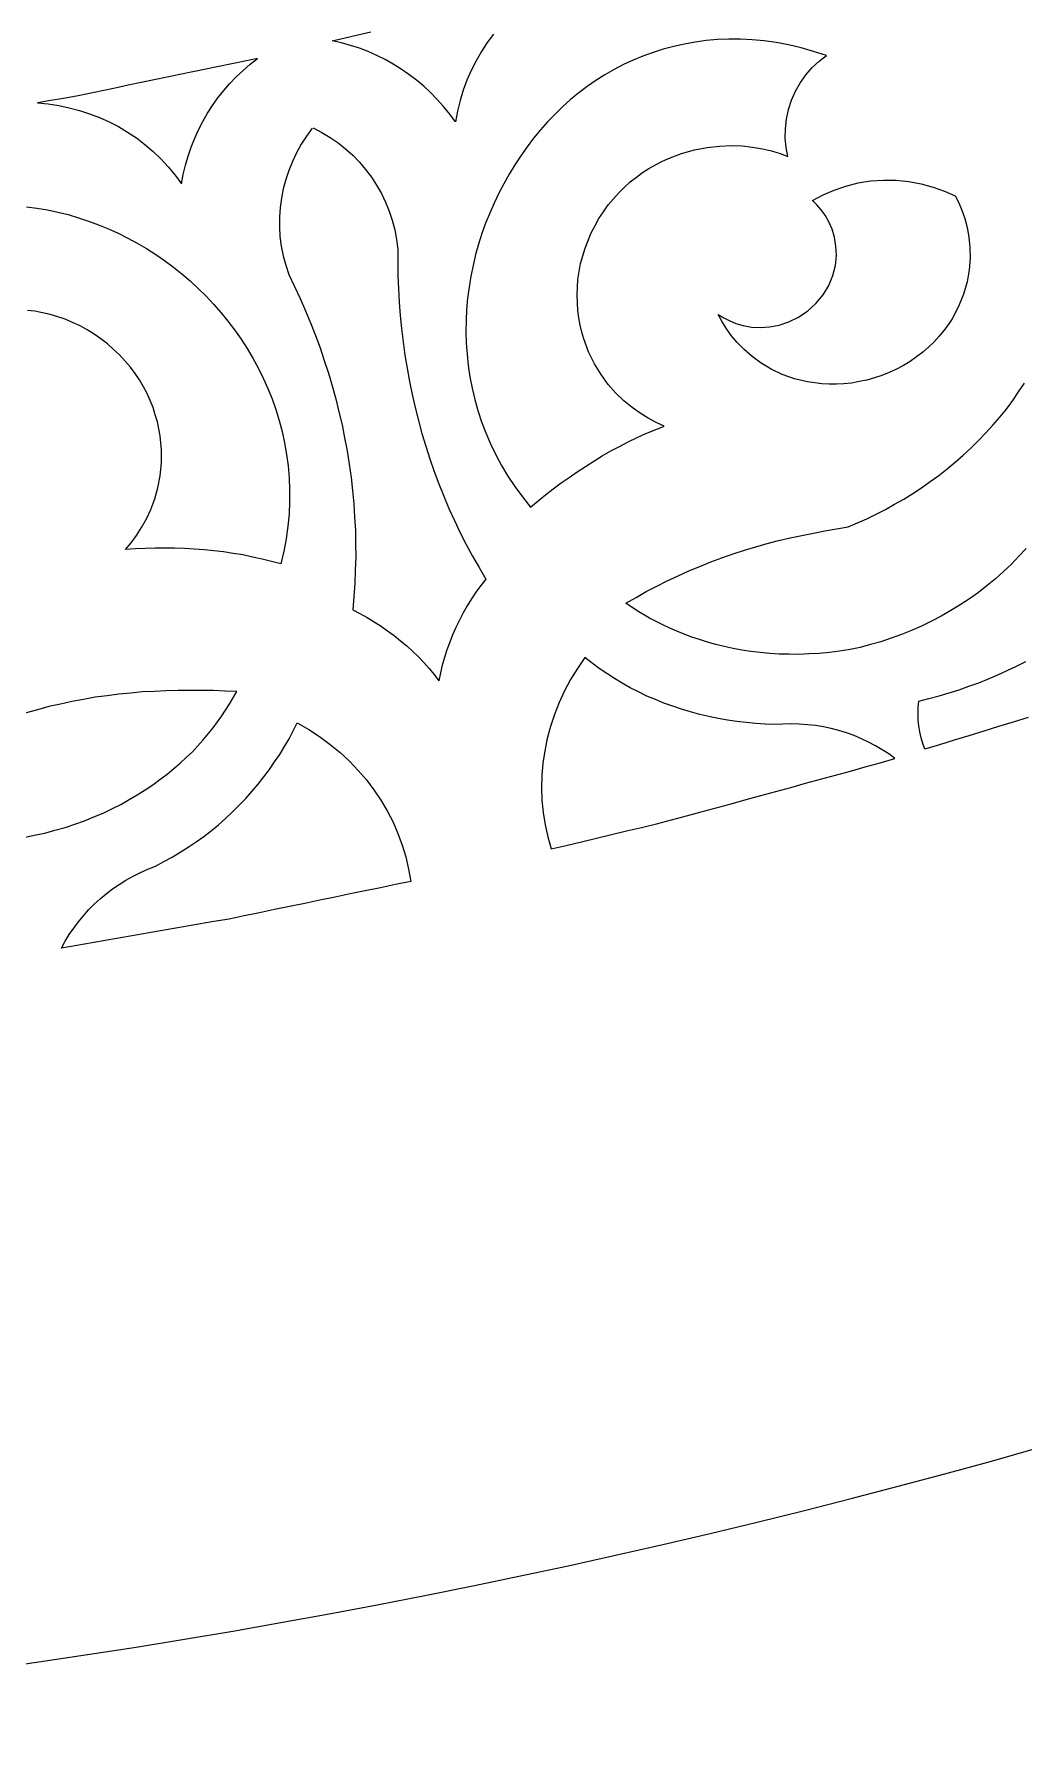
# Model space of a CAD drawing. Extents: x -1903 to -234, y -575 to 545.
# Drawn here: x -1261.4 to -1190.6, y -574.8 to -452.4 of the extents above; entities that cross this region are included whole.
import ezdxf

# ---------------------------------------------------------------- set-up
doc = ezdxf.new("R2010")
doc.units = 0
doc.layers.add('LAYER_1', color=18, linetype='CONTINUOUS')

msp = doc.modelspace()

# ---------------------------------------------------------------- linework, layer by layer
at = {"layer": 'LAYER_1'}
msp.add_lwpolyline([(-1342.912552403855, 545.219890420859, 0.4142135623730951), (-1902.912552403855, -14.78010957914103, 0.4142135623730951), (-1342.912552403855, -574.780109579141, 0.4142135623730951), (-782.912552403855, -14.78010957914103, 0.4142135623730951)], format="xyb", close=True, dxfattribs=at)
for points in [[(-1228.565795898438, -452.339599609375), (-1229.016845703125, -452.9570922851562), (-1229.433227539062, -453.6004028320312), (-1229.81396484375, -454.2679443359375), (-1230.15966796875, -454.9502868652344), (-1230.46923828125, -455.64697265625), (-1230.739135742188, -456.3639831542969), (-1230.96826171875, -457.0997009277344), (-1231.155395507812, -457.8525695800781), (-1231.299194335938, -458.6209411621094), (-1231.706420898438, -458.0641479492188), (-1232.138061523438, -457.5304565429688), (-1232.592895507812, -457.0204772949219), (-1233.06982421875, -456.5347900390625), (-1233.567626953125, -456.0740966796875), (-1234.085327148438, -455.6389465332031), (-1234.621704101562, -455.2300109863281), (-1235.17578125, -454.8479309082031), (-1235.746337890625, -454.4933471679688), (-1236.332397460938, -454.1669006347656), (-1236.932861328125, -453.8692321777344), (-1237.546875, -453.6009826660156), (-1238.173217773438, -453.3628234863281), (-1238.810913085938, -453.1553955078125), (-1239.459106445312, -452.9793701171875), (-1240.11669921875, -452.8354187011719), (-1239.19677734375, -452.6143798828125), (-1238.27685546875, -452.3933715820312), (-1237.35693359375, -452.1723327636719)], [(-1241.546752929688, -459.0763549804688), (-1241.961303710938, -459.6435852050781), (-1242.337036132812, -460.2332763671875), (-1242.673706054688, -460.84326171875), (-1242.970458984375, -461.4713745117188), (-1243.22900390625, -462.1062622070312), (-1243.447021484375, -462.7532043457031), (-1243.623168945312, -463.412841796875), (-1243.7568359375, -464.0829772949219), (-1243.847534179688, -464.7615051269531), (-1243.89453125, -465.4462280273438), (-1243.89697265625, -466.1349487304688), (-1243.854248046875, -466.8254699707031), (-1243.765625, -467.5156555175781), (-1243.630493164062, -468.2032775878906), (-1243.447998046875, -468.8861694335938), (-1243.217407226562, -469.5621337890625), (-1242.812133789062, -470.4158935546875), (-1242.406127929688, -471.2694702148438), (-1242.033935546875, -472.1425170898438), (-1241.6611328125, -473.0154418945312), (-1241.323852539062, -473.9058532714844), (-1240.986083984375, -474.7961730957031), (-1240.685302734375, -475.7019348144531), (-1240.38427734375, -476.6076049804688), (-1240.12158203125, -477.5265502929688), (-1239.85888671875, -478.4454650878906), (-1239.6357421875, -479.3753662109375), (-1239.41259765625, -480.3052368164062), (-1239.230102539062, -481.2437744140625), (-1239.0478515625, -482.182373046875), (-1238.906982421875, -483.1272277832031), (-1238.766479492188, -484.0721435546875), (-1238.668090820312, -485.0209045410156), (-1238.570068359375, -485.9697875976562), (-1238.514526367188, -486.9201049804688), (-1238.459594726562, -487.8705749511719), (-1238.447265625, -488.820068359375), (-1238.435546875, -489.7696838378906), (-1238.466430664062, -490.7160034179688), (-1238.498168945312, -491.6625061035156), (-1238.571899414062, -492.6033325195312), (-1238.646728515625, -493.5443725585938), (-1238.132080078125, -493.8177795410156), (-1237.61669921875, -494.0910339355469), (-1237.120239257812, -494.3997192382812), (-1236.623168945312, -494.708251953125), (-1236.14892578125, -495.0504150390625), (-1235.673950195312, -495.3924255371094), (-1235.22705078125, -495.7604675292969), (-1234.780639648438, -496.1226806640625), (-1234.3642578125, -496.5144348144531), (-1233.947265625, -496.9060363769531), (-1233.563232421875, -497.3240356445312), (-1233.1787109375, -497.7418823242188), (-1232.82958984375, -498.1825866699219), (-1232.47998046875, -498.6231994628906)], [(-1241.468383789062, -459.0575561523438), (-1240.851440429688, -459.3771362304688), (-1240.259399414062, -459.7344665527344), (-1239.69384765625, -460.1278686523438), (-1239.156005859375, -460.5556030273438), (-1238.647583007812, -461.0159606933594), (-1238.169677734375, -461.5072631835938), (-1237.72412109375, -462.0278015136719), (-1237.312255859375, -462.5758972167969), (-1236.935668945312, -463.1498718261719), (-1236.595947265625, -463.748046875), (-1236.294555664062, -464.3687438964844), (-1236.033203125, -465.0102844238281), (-1235.8134765625, -465.6710205078125), (-1235.636840820312, -466.3493041992188), (-1235.505126953125, -467.0434265136719), (-1235.419799804688, -467.7517700195312), (-1235.414916992188, -468.6948852539062), (-1235.410766601562, -469.63818359375), (-1235.36767578125, -470.5846557617188), (-1235.3251953125, -471.5313110351562), (-1235.243041992188, -472.4786376953125), (-1235.161499023438, -473.4261169433594), (-1235.039672851562, -474.3717041015625), (-1234.918212890625, -475.3174133300781), (-1234.756225585938, -476.2586975097656), (-1234.594482421875, -477.2000427246094), (-1234.391967773438, -478.1344299316406), (-1234.189697265625, -479.0688171386719), (-1233.94677734375, -479.9937133789062), (-1233.703735351562, -480.9185791015625), (-1233.420532226562, -481.8314514160156), (-1233.137084960938, -482.7442932128906), (-1232.813842773438, -483.6426696777344), (-1232.490234375, -484.5409851074219), (-1232.127563476562, -485.4225158691406), (-1231.764404296875, -486.3039245605469), (-1231.363159179688, -487.1663513183594), (-1230.961303710938, -488.0285949707031), (-1230.5224609375, -488.8697814941406), (-1230.082641601562, -489.7107543945312), (-1229.607421875, -490.5287170410156), (-1229.131225585938, -491.346435546875), (-1229.477172851562, -491.8121948242188), (-1229.823852539062, -492.2781066894531), (-1230.13818359375, -492.7679748535156), (-1230.453125, -493.2579956054688), (-1230.732666015625, -493.7686157226562), (-1231.013061523438, -494.2793884277344), (-1231.255615234375, -494.8070068359375), (-1231.498779296875, -495.3347778320312), (-1231.702392578125, -495.8753662109375), (-1231.906616210938, -496.4161071777344), (-1232.06982421875, -496.9654846191406), (-1232.233642578125, -497.5149536132812), (-1232.355712890625, -498.0688171386719), (-1232.478271484375, -498.6227722167969)], [(-1262.002319335938, -464.7027587890625), (-1261.248901367188, -464.7969360351562), (-1260.499267578125, -464.9229125976562), (-1259.75439453125, -465.0800476074219), (-1259.014892578125, -465.2677001953125), (-1258.281616210938, -465.4851989746094), (-1257.55517578125, -465.7319030761719), (-1256.836303710938, -466.0071411132812), (-1256.129760742188, -466.2904357910156), (-1255.432373046875, -466.6014709472656), (-1254.744995117188, -466.9395446777344), (-1254.068237304688, -467.3041076660156), (-1253.403198242188, -467.6944885253906), (-1252.75048828125, -468.110107421875), (-1252.111206054688, -468.5503540039062), (-1251.485961914062, -469.0145874023438), (-1250.875732421875, -469.5022277832031), (-1250.281494140625, -470.0126647949219), (-1249.703857421875, -470.5452880859375), (-1249.14404296875, -471.0995178222656), (-1248.602905273438, -471.6747131347656), (-1248.081298828125, -472.2703552246094), (-1247.580078125, -472.8857727050781), (-1247.100463867188, -473.5204162597656), (-1246.643188476562, -474.1737060546875), (-1246.209350585938, -474.8450622558594), (-1245.799926757812, -475.5338439941406), (-1245.415893554688, -476.2395324707031), (-1245.058227539062, -476.9615478515625), (-1244.72802734375, -477.6992797851562), (-1244.426391601562, -478.4521789550781), (-1244.154052734375, -479.2196655273438), (-1243.912353515625, -480.0011291503906), (-1243.702392578125, -480.7960815429688), (-1243.52490234375, -481.6039123535156), (-1243.381225585938, -482.4240417480469), (-1243.2724609375, -483.2559509277344), (-1243.199584960938, -484.0990295410156), (-1243.163696289062, -484.9527282714844), (-1243.165893554688, -485.8165283203125), (-1243.207397460938, -486.6898193359375), (-1243.289184570312, -487.5720520019531), (-1243.412353515625, -488.4627075195312), (-1243.578247070312, -489.3612060546875), (-1243.78759765625, -490.2669677734375), (-1244.462036132812, -490.0904846191406), (-1245.135620117188, -489.9138793945312), (-1245.820556640625, -489.7693481445312), (-1246.5048828125, -489.6246643066406), (-1247.197998046875, -489.5129699707031), (-1247.890502929688, -489.4011535644531), (-1248.58935546875, -489.322998046875), (-1249.28759765625, -489.2446899414062), (-1249.98974609375, -489.2004699707031), (-1250.691284179688, -489.1561279296875), (-1251.394165039062, -489.14599609375), (-1252.0966796875, -489.1357727050781), (-1252.799926757812, -489.1481323242188), (-1253.504760742188, -489.1504821777344), (-1254.205932617188, -489.1864318847656), (-1254.90673828125, -489.2223510742188), (-1254.512451171875, -488.7536926269531), (-1254.127685546875, -488.2363891601562), (-1253.758544921875, -487.6673278808594), (-1253.411865234375, -487.0437927246094), (-1253.095825195312, -486.3638000488281), (-1252.821411132812, -485.6178588867188), (-1252.597778320312, -484.8114624023438), (-1252.435302734375, -483.9511108398438), (-1252.345336914062, -483.0411376953125), (-1252.33984375, -482.0881958007812), (-1252.429565429688, -481.1016235351562), (-1252.527099609375, -480.5976257324219), (-1252.624633789062, -480.0935974121094), (-1252.778686523438, -479.5862426757812), (-1252.9326171875, -479.078857421875), (-1253.1455078125, -478.5766906738281), (-1253.358276367188, -478.0744934082031), (-1253.630737304688, -477.5869445800781), (-1253.902709960938, -477.0993347167969), (-1254.233154296875, -476.6361694335938), (-1254.56298828125, -476.1728820800781), (-1254.947509765625, -475.7437133789062), (-1255.3330078125, -475.3062133789062), (-1255.76806640625, -474.908935546875), (-1256.202270507812, -474.5115661621094), (-1256.67822265625, -474.1631164550781), (-1257.153442382812, -473.8145446777344), (-1257.6611328125, -473.5207824707031), (-1258.168090820312, -473.2269287109375), (-1258.697631835938, -472.9917297363281), (-1259.2265625, -472.7564392089844), (-1259.767700195312, -472.5813598632812), (-1260.308471679688, -472.4062194824219), (-1260.8515625, -472.2907104492188), (-1261.394165039062, -472.1751403808594), (-1261.93017578125, -472.1167297363281)], [(-1190.442749023438, -489.1617431640625), (-1190.965942382812, -489.7196350097656), (-1191.490234375, -490.2778015136719), (-1192.059936523438, -490.8035278320312), (-1192.630615234375, -491.3294982910156), (-1193.242553710938, -491.8181762695312), (-1193.855224609375, -492.30712890625), (-1194.504028320312, -492.7544860839844), (-1195.153564453125, -493.2020874023438), (-1195.833374023438, -493.6044921875), (-1196.513793945312, -494.0071105957031), (-1197.21826171875, -494.3617248535156), (-1197.923217773438, -494.7164611816406), (-1198.645751953125, -495.021240234375), (-1199.368530273438, -495.3260498046875), (-1200.102416992188, -495.5798034667969), (-1200.83642578125, -495.8335571289062), (-1201.574951171875, -496.0359497070312), (-1202.313354492188, -496.23828125), (-1203.050659179688, -496.3881225585938), (-1203.793823242188, -496.5169372558594), (-1204.529418945312, -496.5968322753906), (-1205.2646484375, -496.6766357421875), (-1205.987060546875, -496.7095642089844), (-1206.708984375, -496.7423706054688), (-1207.413452148438, -496.73095703125), (-1208.117309570312, -496.7193908691406), (-1208.799682617188, -496.6665649414062), (-1209.4814453125, -496.6135864257812), (-1210.138427734375, -496.522705078125), (-1210.794799804688, -496.4316711425781), (-1211.423583984375, -496.3062133789062), (-1212.051879882812, -496.1805725097656), (-1212.65087890625, -496.0241394042969), (-1213.249145507812, -495.8675231933594), (-1213.816772460938, -495.6837158203125), (-1214.383666992188, -495.4997253417969), (-1214.919189453125, -495.2920532226562), (-1215.453979492188, -495.084228515625), (-1215.957153320312, -494.8561401367188), (-1216.459594726562, -494.6278686523438), (-1216.930419921875, -494.382568359375), (-1217.400756835938, -494.1371154785156), (-1218.278564453125, -493.6179504394531), (-1219.094604492188, -493.0760498046875), (-1218.362426757812, -492.6609497070312), (-1217.630737304688, -492.2460021972656), (-1216.879028320312, -491.8603820800781), (-1216.127807617188, -491.4748840332031), (-1215.358276367188, -491.1201477050781), (-1214.58935546875, -490.7655334472656), (-1213.80419921875, -490.4429626464844), (-1213.019287109375, -490.1204833984375), (-1212.220336914062, -489.8311157226562), (-1211.421630859375, -489.5418395996094), (-1210.611083984375, -489.2865905761719), (-1209.800659179688, -489.0313415527344), (-1208.980834960938, -488.8108215332031), (-1208.160888671875, -488.5902709960938), (-1207.333740234375, -488.4049072265625), (-1206.506591796875, -488.2195129394531), (-1205.674682617188, -488.0695190429688), (-1204.847534179688, -487.9017028808594), (-1204.020385742188, -487.7619323730469), (-1203.192749023438, -487.6220092773438), (-1202.516845703125, -487.3255615234375), (-1201.841186523438, -487.0292358398438), (-1201.17431640625, -486.6955261230469), (-1200.507934570312, -486.3619079589844), (-1199.854125976562, -485.9913635253906), (-1199.20068359375, -485.6209716796875), (-1198.563720703125, -485.2144165039062), (-1197.927124023438, -484.8080139160156), (-1197.310668945312, -484.3666381835938), (-1196.69482421875, -483.9254150390625), (-1196.102661132812, -483.4507446289062), (-1195.511108398438, -482.976318359375), (-1194.946655273438, -482.4702758789062), (-1194.382934570312, -481.9644775390625), (-1193.849487304688, -481.4292907714844), (-1193.31689453125, -480.8943786621094), (-1192.817260742188, -480.3325805664062), (-1192.318725585938, -479.7711181640625), (-1191.857177734375, -479.1808776855469), (-1191.401245117188, -478.5770568847656), (-1190.982788085938, -477.9530029296875), (-1190.565307617188, -477.3293151855469)], [(-1190.306518554688, -501.25830078125), (-1191.363403320312, -501.5833740234375), (-1192.420166015625, -501.908447265625), (-1193.47705078125, -502.2335510253906), (-1194.533935546875, -502.5586242675781), (-1195.590698242188, -502.8836975097656), (-1196.647583007812, -503.2087707519531), (-1197.704467773438, -503.5338745117188), (-1197.847534179688, -503.1241760253906), (-1197.96533203125, -502.7063293457031), (-1198.057739257812, -502.2812194824219), (-1198.124267578125, -501.8498840332031), (-1198.164794921875, -501.4132995605469), (-1198.1787109375, -500.9723510742188), (-1198.166137695312, -500.5281066894531), (-1198.12646484375, -500.0814514160156), (-1197.395751953125, -499.9025268554688), (-1196.670776367188, -499.7071228027344), (-1195.951904296875, -499.4954223632812), (-1195.23974609375, -499.2677307128906), (-1194.534423828125, -499.024169921875), (-1193.836303710938, -498.7650756835938), (-1193.145874023438, -498.4905700683594), (-1192.463500976562, -498.2008972167969), (-1191.789428710938, -497.8963317871094), (-1191.1240234375, -497.5770263671875), (-1190.467651367188, -497.2432250976562)], [(-1262.198608398438, -509.8388671875), (-1261.4482421875, -509.683837890625), (-1260.697875976562, -509.52880859375), (-1259.970947265625, -509.3290100097656), (-1259.244262695312, -509.1292724609375), (-1258.545776367188, -508.8885498046875), (-1257.847412109375, -508.6478881835938), (-1257.181274414062, -508.370361328125), (-1256.515380859375, -508.0929565429688), (-1255.884643554688, -507.7829895019531), (-1255.25439453125, -507.47314453125), (-1254.661499023438, -507.1351928710938), (-1254.069213867188, -506.79736328125), (-1253.515869140625, -506.4358215332031), (-1252.963012695312, -506.0744018554688), (-1252.449951171875, -505.6935729980469), (-1251.9375, -505.3128356933594), (-1251.46484375, -504.9167785644531), (-1250.992919921875, -504.5208129882812), (-1250.560546875, -504.1133422851562), (-1250.128784179688, -503.7059936523438), (-1249.735717773438, -503.2906494140625), (-1249.345947265625, -502.8614196777344), (-1248.993530273438, -502.4281616210938), (-1248.6416015625, -501.9950256347656), (-1248.325439453125, -501.56103515625), (-1248.009887695312, -501.1271362304688), (-1247.447387695312, -500.2627258300781), (-1246.9501953125, -499.406005859375), (-1247.786499023438, -499.36767578125), (-1248.622192382812, -499.3291931152344), (-1249.463256835938, -499.3261413574219), (-1250.3037109375, -499.3229370117188), (-1251.151245117188, -499.3351745605469), (-1251.999267578125, -499.3419189453125), (-1252.848022460938, -499.3844909667969), (-1253.696411132812, -499.427001953125), (-1254.543090820312, -499.5054626464844), (-1255.389526367188, -499.5838317871094), (-1256.23193359375, -499.697998046875), (-1257.07421875, -499.8121337890625), (-1257.909912109375, -499.9616394042969), (-1258.745727539062, -500.1111755371094), (-1259.572631835938, -500.2955322265625), (-1260.399658203125, -500.4798583984375), (-1261.215698242188, -500.6982421875), (-1262.031860351562, -500.9166259765625)]]:
    msp.add_lwpolyline(points, dxfattribs=at)
for points in [[(-1204.736694335938, -453.8764038085938), (-1205.65185546875, -453.5794677734375), (-1206.555419921875, -453.3271789550781), (-1207.447265625, -453.1186828613281), (-1208.327026367188, -452.9530944824219), (-1209.194458007812, -452.8295288085938), (-1210.049438476562, -452.7470703125), (-1210.891479492188, -452.7048645019531), (-1211.720581054688, -452.7020263671875), (-1212.536254882812, -452.7376403808594), (-1213.33837890625, -452.8108520507812), (-1214.126586914062, -452.9207458496094), (-1214.900634765625, -453.0664367675781), (-1215.661499023438, -453.2431640625), (-1216.413330078125, -453.4343566894531), (-1217.150024414062, -453.6588134765625), (-1217.871459960938, -453.9156494140625), (-1218.5771484375, -454.2040100097656), (-1219.266967773438, -454.52294921875), (-1219.9404296875, -454.8716430664062), (-1220.59716796875, -455.2491455078125), (-1221.236938476562, -455.6546020507812), (-1221.859375, -456.0870971679688), (-1222.463989257812, -456.5457458496094), (-1223.050537109375, -457.0296020507812), (-1223.618530273438, -457.5378112792969), (-1224.167602539062, -458.0694274902344), (-1224.697387695312, -458.62353515625), (-1225.207397460938, -459.1992492675781), (-1225.697265625, -459.7956237792969), (-1226.16650390625, -460.4117736816406), (-1226.614624023438, -461.0467224121094), (-1227.041137695312, -461.6995849609375), (-1227.445678710938, -462.3694152832031), (-1227.82763671875, -463.0549011230469), (-1228.190673828125, -463.739990234375), (-1228.529907226562, -464.4397888183594), (-1228.844970703125, -465.1534118652344), (-1229.135131835938, -465.8799438476562), (-1229.39990234375, -466.618408203125), (-1229.638793945312, -467.367919921875), (-1229.851196289062, -468.1275329589844), (-1230.036499023438, -468.8963012695312), (-1230.193969726562, -469.6733093261719), (-1230.323120117188, -470.4575805664062), (-1230.42333984375, -471.2481994628906), (-1230.493896484375, -472.044189453125), (-1230.5341796875, -472.8446350097656), (-1230.543579101562, -473.6485900878906), (-1230.521362304688, -474.4550476074219), (-1230.466796875, -475.2630920410156), (-1230.379272460938, -476.0717468261719), (-1230.258178710938, -476.8800659179688), (-1230.102661132812, -477.6870727539062), (-1229.911987304688, -478.4918212890625), (-1229.685424804688, -479.2933349609375), (-1229.422485351562, -480.0906066894531), (-1229.1220703125, -480.8827209472656), (-1228.78369140625, -481.668701171875), (-1228.406494140625, -482.4475402832031), (-1227.98974609375, -483.2182922363281), (-1227.53271484375, -483.9799499511719), (-1227.03466796875, -484.7315979003906), (-1226.494750976562, -485.47216796875), (-1225.912109375, -486.2007751464844), (-1225.379760742188, -485.7545776367188), (-1224.84814453125, -485.3085632324219), (-1224.29248046875, -484.88671875), (-1223.7373046875, -484.4650268554688), (-1223.159912109375, -484.0693359375), (-1222.583129882812, -483.6737976074219), (-1221.99072265625, -483.2873840332031), (-1221.3994140625, -482.8992919921875), (-1220.789916992188, -482.5400085449219), (-1220.180908203125, -482.1808776855469), (-1219.555908203125, -481.851806640625), (-1218.931396484375, -481.5228881835938), (-1218.293334960938, -481.2251281738281), (-1217.655517578125, -480.9274291992188), (-1217.006591796875, -480.6616821289062), (-1216.35791015625, -480.3960266113281), (-1216.917724609375, -480.1407775878906), (-1217.489868164062, -479.8375549316406), (-1218.070556640625, -479.4809875488281), (-1218.654541015625, -479.0657043457031), (-1219.235229492188, -478.5863647460938), (-1219.804931640625, -478.0381164550781), (-1220.354125976562, -477.4167175292969), (-1220.8720703125, -476.7191467285156), (-1221.346435546875, -475.9440002441406), (-1221.763793945312, -475.0919494628906), (-1222.1103515625, -474.1663208007812), (-1222.2412109375, -473.669921875), (-1222.371948242188, -473.1735229492188), (-1222.45361328125, -472.6483764648438), (-1222.535400390625, -472.123291015625), (-1222.562133789062, -471.5760498046875), (-1222.588989257812, -471.0288391113281), (-1222.556030273438, -470.4675903320312), (-1222.5234375, -469.9064331054688), (-1222.428100585938, -469.3406677246094), (-1222.333251953125, -468.7750549316406), (-1222.174682617188, -468.2151184082031), (-1222.016723632812, -467.6553649902344), (-1221.796264648438, -467.11181640625), (-1221.576538085938, -466.5684814453125), (-1221.297973632812, -466.0515747070312), (-1221.020141601562, -465.5348815917969), (-1220.689086914062, -465.0538330078125), (-1220.358642578125, -464.572998046875), (-1219.982421875, -464.135498046875), (-1219.60693359375, -463.6982116699219), (-1219.194091796875, -463.3100280761719), (-1218.78173828125, -462.9219970703125), (-1218.34130859375, -462.5867614746094), (-1217.901245117188, -462.2516784667969), (-1217.4423828125, -461.970947265625), (-1216.983764648438, -461.6903076171875), (-1216.515258789062, -461.4637145996094), (-1216.046875, -461.2371520996094), (-1215.106201171875, -460.8881530761719), (-1214.17578125, -460.6367797851562), (-1213.268310546875, -460.4700927734375), (-1212.397827148438, -460.3617858886719), (-1211.564331054688, -460.3253173828125), (-1210.7724609375, -460.3509216308594), (-1210.025146484375, -460.4293518066406), (-1209.323974609375, -460.5519104003906), (-1208.669067382812, -460.7106628417969), (-1208.059692382812, -460.8984985351562), (-1207.494506835938, -461.1092834472656), (-1207.619873046875, -460.4700927734375), (-1207.683349609375, -459.804443359375), (-1207.679443359375, -459.1211242675781), (-1207.60498046875, -458.43017578125), (-1207.458374023438, -457.7425842285156), (-1207.240478515625, -457.0697326660156), (-1206.954345703125, -456.4226379394531), (-1206.605224609375, -455.8115844726562), (-1206.199951171875, -455.2453918457031), (-1205.747192382812, -454.7311096191406), (-1205.256225585938, -454.2738037109375)], [(-1261.221313476562, -457.2709045410156), (-1260.452270507812, -457.3429870605469), (-1259.691772460938, -457.4600830078125), (-1258.941528320312, -457.6211547851562), (-1258.204223632812, -457.8192749023438), (-1257.483032226562, -458.044677734375), (-1256.776611328125, -458.311767578125), (-1256.086791992188, -458.6195983886719), (-1255.415161132812, -458.9671936035156), (-1254.76318359375, -459.3536682128906), (-1254.132934570312, -459.778076171875), (-1253.52587890625, -460.2394714355469), (-1252.943969726562, -460.7369689941406), (-1252.388916015625, -461.2696228027344), (-1251.862426757812, -461.8365173339844), (-1251.366577148438, -462.4367980957031), (-1250.903076171875, -463.0695190429688), (-1250.777221679688, -462.3934631347656), (-1250.619262695312, -461.7278747558594), (-1250.43017578125, -461.0738220214844), (-1250.210571289062, -460.432373046875), (-1249.961303710938, -459.8045349121094), (-1249.682861328125, -459.1913757324219), (-1249.376342773438, -458.5939025878906), (-1249.042114257812, -458.01318359375), (-1248.681030273438, -457.4502563476562), (-1248.293701171875, -456.9061584472656), (-1247.880859375, -456.3818664550781), (-1247.443115234375, -455.8784484863281), (-1246.981201171875, -455.3969421386719), (-1246.495483398438, -454.9383239746094), (-1245.98681640625, -454.5036315917969), (-1245.455688476562, -454.0938720703125), (-1246.382202148438, -454.2856140136719), (-1247.30859375, -454.4773559570312), (-1248.235107421875, -454.6691284179688), (-1249.161499023438, -454.8608703613281), (-1250.088012695312, -455.0526123046875), (-1251.014526367188, -455.2443542480469), (-1251.94091796875, -455.4360961914062), (-1252.867431640625, -455.6278381347656), (-1253.793823242188, -455.819580078125), (-1254.720336914062, -456.0113220214844), (-1255.646850585938, -456.2030639648438), (-1256.5732421875, -456.3948059082031), (-1257.499633789062, -456.5865478515625), (-1258.426147460938, -456.7783203125), (-1259.357177734375, -456.9459838867188), (-1260.289306640625, -457.1084289550781)], [(-1195.51953125, -463.9159240722656), (-1195.271118164062, -464.4109497070312), (-1195.0419921875, -464.9519348144531), (-1194.838745117188, -465.5411071777344), (-1194.669311523438, -466.1798706054688), (-1194.54248046875, -466.8688354492188), (-1194.468139648438, -467.6070861816406), (-1194.45703125, -468.3921203613281), (-1194.5205078125, -469.2192687988281), (-1194.669555664062, -470.0813598632812), (-1194.9169921875, -470.9620361328125), (-1195.273559570312, -471.8430480957031), (-1195.743041992188, -472.7174987792969), (-1196.035400390625, -473.1423645019531), (-1196.328247070312, -473.5674133300781), (-1196.677734375, -473.9703674316406), (-1197.027709960938, -474.3734436035156), (-1197.431274414062, -474.7445983886719), (-1197.835327148438, -475.1158752441406), (-1198.287109375, -475.44580078125), (-1198.739135742188, -475.7758483886719), (-1199.23095703125, -476.0563354492188), (-1199.723022460938, -476.3369445800781), (-1200.24462890625, -476.5615844726562), (-1200.766357421875, -476.7862548828125), (-1201.306518554688, -476.9508666992188), (-1201.8466796875, -477.1155090332031), (-1202.393432617188, -477.218505859375), (-1202.940063476562, -477.3214416503906), (-1203.482055664062, -477.3636779785156), (-1204.023803710938, -477.4058532714844), (-1204.550659179688, -477.3904724121094), (-1205.077026367188, -477.3750305175781), (-1206.08251953125, -477.2389831542969), (-1207.026489257812, -477.01025390625), (-1207.899536132812, -476.7029418945312), (-1208.696166992188, -476.3315124511719), (-1209.417846679688, -475.8964538574219), (-1210.061401367188, -475.4235229492188), (-1210.628662109375, -474.9278869628906), (-1211.123657226562, -474.4194946289062), (-1211.551635742188, -473.9066467285156), (-1211.918212890625, -473.3960571289062), (-1212.229370117188, -472.8930053710938), (-1212.490844726562, -472.4015808105469), (-1212.1201171875, -472.6355895996094), (-1211.699096679688, -472.8533020019531), (-1211.224853515625, -473.0458679199219), (-1210.696044921875, -473.2026672363281), (-1210.113647460938, -473.3114929199219), (-1209.483642578125, -473.3532104492188), (-1208.817016601562, -473.3062133789062), (-1208.123168945312, -473.170166015625), (-1207.420166015625, -472.9355163574219), (-1206.729858398438, -472.5972595214844), (-1206.077026367188, -472.1564331054688), (-1205.486328125, -471.6210327148438), (-1204.979858398438, -471.0059204101562), (-1204.574829101562, -470.3315734863281), (-1204.280883789062, -469.6216735839844), (-1204.100341796875, -468.9007568359375), (-1204.027954101562, -468.1914367675781), (-1204.053344726562, -467.5126342773438), (-1204.162109375, -466.8785095214844), (-1204.33837890625, -466.2983093261719), (-1204.566650390625, -465.7768249511719), (-1204.832153320312, -465.3151550292969), (-1205.122314453125, -464.91162109375), (-1205.426879882812, -464.5628051757812), (-1205.737182617188, -464.2641296386719), (-1204.981689453125, -463.8564147949219), (-1204.18017578125, -463.505615234375), (-1203.339233398438, -463.2186889648438), (-1202.466674804688, -463.0014953613281), (-1201.571533203125, -462.8585510253906), (-1200.663452148438, -462.792724609375), (-1199.752807617188, -462.8051452636719), (-1198.849975585938, -462.8950805664062), (-1197.964965820312, -463.06005859375), (-1197.10791015625, -463.2938537597656), (-1196.292602539062, -463.5746154785156)], [(-1199.830200195312, -504.1858215332031), (-1200.27978515625, -503.8623657226562), (-1200.745483398438, -503.562255859375), (-1201.228149414062, -503.2789611816406), (-1201.726440429688, -503.0141906738281), (-1202.23779296875, -502.7730407714844), (-1202.761352539062, -502.5557556152344), (-1203.296142578125, -502.3627014160156), (-1203.841064453125, -502.1941528320312), (-1204.395263671875, -502.0504150390625), (-1204.95751953125, -501.9317932128906), (-1205.527099609375, -501.838623046875), (-1206.10302734375, -501.7712097167969), (-1206.684204101562, -501.7298583984375), (-1207.269775390625, -501.7149047851562), (-1207.85888671875, -501.7266845703125), (-1208.450439453125, -501.7654724121094), (-1209.126342773438, -501.7289733886719), (-1209.8017578125, -501.6922912597656), (-1210.476440429688, -501.6193237304688), (-1211.150390625, -501.546142578125), (-1211.819946289062, -501.4362487792969), (-1212.48876953125, -501.3262023925781), (-1213.149536132812, -501.1793212890625), (-1213.8095703125, -501.0322875976562), (-1214.4580078125, -500.8488159179688), (-1215.105590820312, -500.6651306152344), (-1215.73828125, -500.4457702636719), (-1216.3701171875, -500.2261962890625), (-1216.983520507812, -499.9720153808594), (-1217.59619140625, -499.7175903320312), (-1218.187377929688, -499.4300537109375), (-1218.779418945312, -499.1355895996094), (-1219.349365234375, -498.8022155761719), (-1219.91845703125, -498.4686584472656), (-1220.460571289062, -498.1068420410156), (-1221.001831054688, -497.7448425292969), (-1221.51416015625, -497.35693359375), (-1222.025756835938, -496.9688720703125), (-1222.56103515625, -497.7435302734375), (-1223.046997070312, -498.5391845703125), (-1223.483276367188, -499.3536682128906), (-1223.869506835938, -500.1848449707031), (-1224.205200195312, -501.030517578125), (-1224.490112304688, -501.8885803222656), (-1224.723754882812, -502.7568054199219), (-1224.905517578125, -503.6330261230469), (-1225.03515625, -504.5150451660156), (-1225.11181640625, -505.4007263183594), (-1225.13525390625, -506.2878112792969), (-1225.104858398438, -507.1741638183594), (-1225.019897460938, -508.0574951171875), (-1224.8798828125, -508.9356994628906), (-1224.684326171875, -509.8064880371094), (-1224.4326171875, -510.6676940917969), (-1223.35693359375, -510.4093322753906), (-1222.281127929688, -510.1509704589844), (-1221.205444335938, -509.8926086425781), (-1220.129638671875, -509.6342468261719), (-1219.053955078125, -509.3758850097656), (-1217.978271484375, -509.1174926757812), (-1216.902465820312, -508.859130859375), (-1215.828979492188, -508.5921020507812), (-1214.761840820312, -508.300048828125), (-1213.69482421875, -508.008056640625), (-1212.627685546875, -507.7160339355469), (-1211.560668945312, -507.4240112304688), (-1210.493530273438, -507.1319885253906), (-1209.426513671875, -506.8399658203125), (-1208.359375, -506.5479431152344), (-1207.292358398438, -506.2559509277344), (-1206.225219726562, -505.9639282226562), (-1205.158081054688, -505.6719055175781), (-1204.091064453125, -505.3798828125), (-1203.02392578125, -505.0878601074219), (-1201.956909179688, -504.7958374023438), (-1200.889770507812, -504.5038452148438)], [(-1259.486206054688, -517.7695922851562), (-1259.222778320312, -517.2755737304688), (-1258.934692382812, -516.795166015625), (-1258.623046875, -516.3290405273438), (-1258.288330078125, -515.8779296875), (-1257.931518554688, -515.4425659179688), (-1257.553344726562, -515.0236206054688), (-1257.154541015625, -514.6217041015625), (-1256.735961914062, -514.2376708984375), (-1256.298217773438, -513.8721313476562), (-1255.84228515625, -513.5257568359375), (-1255.36865234375, -513.1993408203125), (-1254.878295898438, -512.8934936523438), (-1254.371704101562, -512.60888671875), (-1253.849609375, -512.3463134765625), (-1253.31298828125, -512.1063842773438), (-1252.76220703125, -511.8898620605469), (-1252.16796875, -511.5693359375), (-1251.574340820312, -511.2489318847656), (-1250.997192382812, -510.8960571289062), (-1250.420776367188, -510.5433044433594), (-1249.8642578125, -510.1592407226562), (-1249.308471679688, -509.7753295898438), (-1248.77587890625, -509.3616027832031), (-1248.246337890625, -508.9358215332031), (-1247.744262695312, -508.4763793945312), (-1247.242919921875, -508.0170593261719), (-1246.7705078125, -507.5326843261719), (-1246.298950195312, -507.0484313964844), (-1245.85888671875, -506.5415954589844), (-1245.419555664062, -506.0349426269531), (-1245.013793945312, -505.5083312988281), (-1244.60888671875, -504.98193359375), (-1244.239135742188, -504.4384460449219), (-1243.870361328125, -503.8951721191406), (-1243.5380859375, -503.3377990722656), (-1243.20654296875, -502.7806091308594), (-1242.91259765625, -502.21240234375), (-1242.619384765625, -501.6443176269531), (-1241.799560546875, -502.1161804199219), (-1241.015380859375, -502.6279602050781), (-1240.267700195312, -503.1778869628906), (-1239.557983398438, -503.76416015625), (-1238.887573242188, -504.3850402832031), (-1238.2578125, -505.0386962890625), (-1237.669799804688, -505.7233581542969), (-1237.125122070312, -506.4372863769531), (-1236.625, -507.1787109375), (-1236.171142578125, -507.9458618164062), (-1235.7646484375, -508.7369995117188), (-1235.4072265625, -509.5503540039062), (-1235.100219726562, -510.3841857910156), (-1234.845092773438, -511.2367553710938), (-1234.643432617188, -512.1063232421875), (-1234.496704101562, -512.9910888671875), (-1235.580078125, -513.2153930664062), (-1236.663452148438, -513.439697265625), (-1237.746826171875, -513.6640014648438), (-1238.830078125, -513.8883056640625), (-1239.913452148438, -514.1126098632812), (-1240.996826171875, -514.3368530273438), (-1242.080200195312, -514.5611572265625), (-1243.163452148438, -514.7854614257812), (-1244.246826171875, -515.009765625), (-1245.330200195312, -515.2340698242188), (-1246.41357421875, -515.4583740234375), (-1247.497680664062, -515.6785278320312), (-1248.587524414062, -515.8685913085938), (-1249.677368164062, -516.0587158203125), (-1250.767333984375, -516.248779296875), (-1251.857177734375, -516.4389038085938), (-1252.947021484375, -516.6289672851562), (-1254.036987304688, -516.819091796875), (-1255.126831054688, -517.0091552734375), (-1256.216674804688, -517.1992797851562), (-1257.306518554688, -517.3893432617188), (-1258.396362304688, -517.5794677734375)]]:
    msp.add_lwpolyline(points, close=True, dxfattribs=at)

doc.saveas('drawing.dxf')
